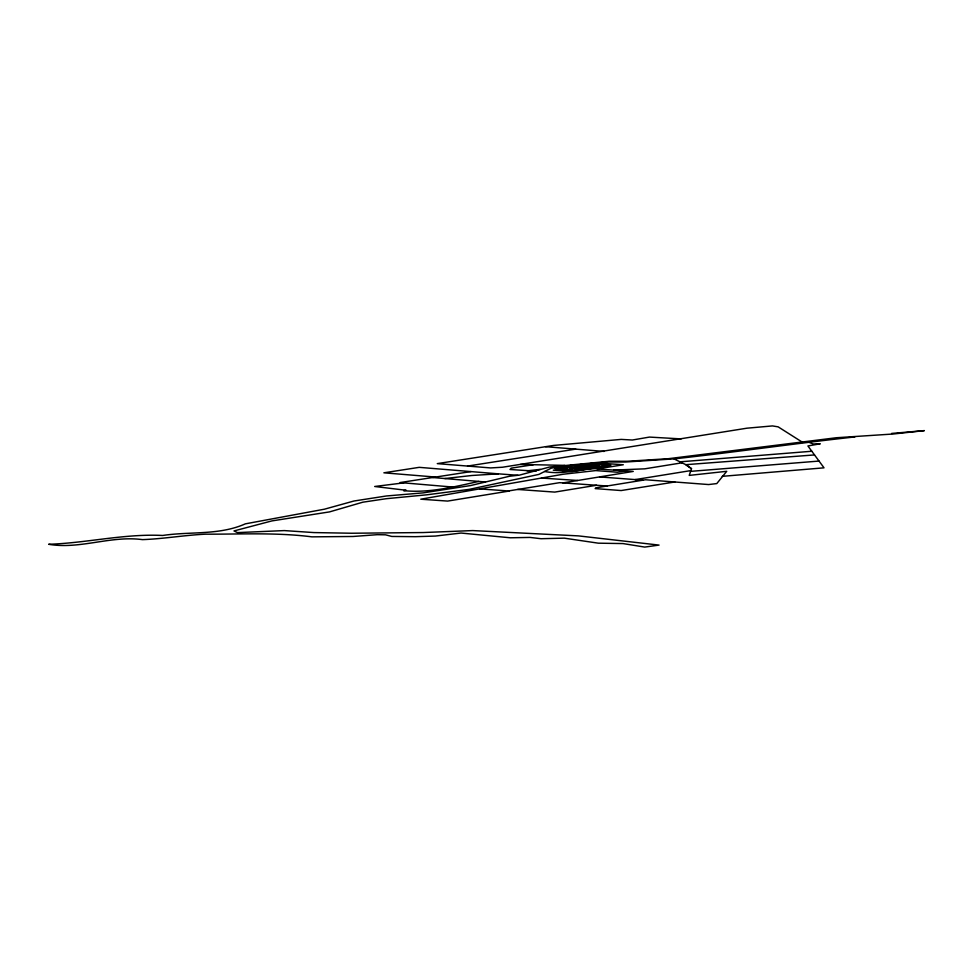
<?xml version="1.0" encoding="UTF-8"?>
<svg xmlns="http://www.w3.org/2000/svg" width="973" height="973" viewBox="0 0 973 973"><rect width="100%" height="100%" fill="white"/><g stroke="black" fill="none" stroke-linecap="round" stroke-linejoin="round"><path stroke-width="1.46" d="M891.584 433.435L924.35 430.625L893.396 433.994L836.318 437.741L668.439 458.684L627.33 461.263L609.122 461.263L549.514 467.04L519.485 475.116L509.499 476.247L470.616 485.551L423.194 492.873L386.476 495.962L353.965 501.01L324.435 509.195L245.378 523.839C219.132 535.503 190.38 531.307 162.698 535.466C124.337 533.557 86.84 543.043 48.65 544.284C79.944 549.66 110.813 535.345 142.447 539.626C163.598 538.884 184.469 535.162 205.595 534.177C241.073 534.286 276.733 532.34 311.919 536.853L353.065 536.476L377.232 534.688L385.515 534.822L391.754 536.439L415.349 536.682L435.357 536.062L461.044 533.046L510.351 537.789L529.993 537.412L541.024 538.714L564.304 538.154L598.334 543.177L623.036 543.579L644.734 547.081L659.062 545.087L578.351 535.88L472.683 530.577L423.17 532.547L351.764 533.24L313.853 532.572L284.311 530.589L237.473 532.608L233.994 530.93L271.868 520.92L329.531 511.895L362.856 502.19L386.305 498.699L426.405 494.856L469.266 489.358L538.872 474.41L551.083 468.232L556.556 466.991L607.468 461.98L625.408 462.029L673.997 458.879L685.807 464.68L691.511 468.682L689.225 475.396L726.734 471.309L716.785 483.581L708.612 484.554L645.537 479.762L595.841 487.826L595.172 488.592L621.151 490.55L674.8 481.988M478.752 481.428C454.184 486.828 428.825 493.262 403.625 490.635L406.203 490.283L374.69 486.488L403.759 482.876M802.774 442.46L778.157 426.855L772.477 425.919L746.923 428.193L502.518 467.235L490.635 467.928L437.278 463.622L553.734 445.415L621.224 439.395L632.328 440.027L649.453 437.084L681.185 438.896M556.167 470.385L567.04 468.621L564.158 468.414M594.564 464.133L580.808 465.702M572.744 468.864L562.333 470.555L570.762 471.151M578.4 469.254L599.222 465.86L590.793 465.276L569.971 468.67L583.399 469.752M569.643 471.321L581.173 469.448M608.052 465.07L597.179 466.845L600.061 467.04M562.893 482.9L633.253 471.419L597.069 468.974L623.304 464.753L597.118 462.929L556.556 466.991M596.583 485.259L554.768 492.095L517.685 489.455L508.368 490.964M682.024 462.82L644.783 468.828L613.671 470.093M517.685 489.455L559.609 482.669L607.067 486.001M635.187 479.592L690.866 470.591M625.712 470.908L617.478 472.221L595.804 470.591L563.148 474.24L420.762 499.198L447.629 501.083L509.353 491.024L479.519 488.896M467.539 466.067L575.748 449.125M470.981 471.589L400.061 482.559L452.761 487.047M533.338 464.717L511.178 468.159L510.022 469.497L536.026 471.187M673.997 458.879C734.384 452.299 794.576 443.506 854.902 436.938M527.05 470.859L540.137 469.363M444.843 478.546L471.844 475.493L498.371 473.839L517.952 475.298M722.209 476.344L824.022 467.831L807.906 445.95L820.239 443.81L813.233 444.004L809.5 442.508M680.03 461.834L811.81 451.253M685.807 464.68L814.51 454.926M690.599 471.358L819.035 461.068M520.397 464.449L564.79 465.362M599.696 468.548C581.331 468.366 563.148 475.225 544.625 471.491M541.438 478.047L577.707 480.48M585.588 466.128L594.016 466.712M580.382 466.967L588.811 467.563M575.177 467.818L583.605 468.414M599.563 476.916L642.898 480.176M545.549 446.692L604.184 451.423M498.371 473.839L419.229 467.344L383.873 472.817L435.624 477.062M432.73 477.512L485.478 482M686.537 465.203L691.511 468.682M566.906 466.031L554.415 468.062L557.784 468.305L570.275 466.262L566.906 466.031M591.681 463.926L553.284 470.178L572.525 471.528L610.935 465.276L591.681 463.926"/></g></svg>
